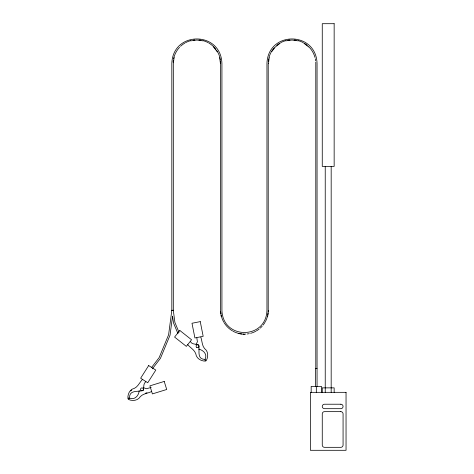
<?xml version="1.0" encoding="UTF-8"?>
<svg xmlns="http://www.w3.org/2000/svg" width="474" height="474" viewBox="0 0 474 474"><rect width="100%" height="100%" fill="white"/><g stroke="black" fill="none" stroke-linecap="round" stroke-linejoin="round"><path stroke-width="0.71" d="M128.436 398.527L128.46 397.935M174.118 57.508L173.312 63.617L173.312 310.346L171.825 310.346L171.825 63.522C172.767 30.763 220.985 30.763 221.927 63.522L221.927 310.263C222.673 339.888 266.216 339.888 266.957 310.263L266.957 63.522C267.899 30.763 316.117 30.763 317.059 63.522L317.059 386.387M172.53 316.241L170.042 335.165L160.443 358.332L152.397 368.813M268.444 63.617L269.25 57.508M267.626 316.561L268.444 310.363M139.214 390.748C138.775 395.399 135.007 400.169 129.929 398.225L128.347 399.41C132.442 401.306 137.981 400.743 140.393 396.531C143.237 393.562 147.817 393.402 151.348 391.654M196.088 344.432L197.403 341.79L196.823 337.832M145.826 381.683C142.864 383.916 144.22 387.406 143.349 390.333C138.574 392.271 129.301 389.373 129.568 397.727L127.956 398.865C127.423 394.386 129.675 389.296 134.432 388.313C138.13 386.523 139.706 382.222 142.461 379.407M271.602 51.82L275.347 46.944L280.229 43.199M151.621 367.415L159.157 357.592L168.602 334.78L171.837 310.227L173.294 310.423M130.611 390.973L131.76 390.078M145.222 393.349L147.011 392.709M151.194 387.459L146.353 388.739L143.586 387.708M190.779 40.847L196.876 40.041L202.979 40.847M285.911 40.847L292.008 40.041L298.105 40.847M171.837 310.423L173.294 310.227L174.9 322.421L179.012 332.345M317.059 368.547L315.571 368.547L315.571 386.387M238.232 333.53L244.442 334.348M198.659 349.095C203.233 350.013 207.588 354.256 205.129 359.108L206.143 360.803C208.453 356.928 208.471 351.358 204.525 348.526C201.877 345.386 202.191 340.812 200.816 337.127M303.793 43.199L308.669 46.944M190.323 341.582C192.237 344.758 195.857 343.769 198.671 344.942C200.105 349.889 196.26 358.812 204.596 359.416L205.562 361.135C201.047 361.2 196.224 358.433 195.738 353.604C194.346 349.735 190.228 347.72 187.716 344.687M213.537 46.944L217.282 51.82M177.993 333.732L173.466 322.806L172.601 316.247M219.64 57.508L220.446 63.617L220.446 310.363L221.257 316.561M334.152 392.33L334.152 387.868L322.261 387.868L322.261 392.33M331.178 166.398L331.178 392.33M325.235 166.398L325.235 392.33M321.467 392.33L321.467 386.387L311.169 386.387L311.169 392.33M316.318 386.387L316.318 392.33M315.791 368.547L315.791 63.605A23.783 23.783 0 0 0 315.749 62.23M268.225 63.605L268.225 310.346A23.783 23.783 0 0 1 268.183 311.726M173.134 62.23A23.783 23.783 0 0 1 173.348 60.157M173.591 58.788A23.783 23.783 0 0 1 179.581 47.282M180.553 46.31A23.783 23.783 0 0 1 184.984 43.01M185.589 42.672A23.783 23.783 0 0 1 190.72 40.634M193.428 40.071A23.783 23.783 0 0 1 194.808 39.911M198.944 39.911A23.783 23.783 0 0 1 201.012 40.183M203.032 40.634A23.783 23.783 0 0 1 208.169 42.672M208.767 43.01A23.783 23.783 0 0 1 215.954 49.403M216.754 50.54A23.783 23.783 0 0 1 219.663 56.791M219.847 57.449A23.783 23.783 0 0 1 220.41 60.157M220.57 61.537A23.783 23.783 0 0 1 220.659 63.605M268.065 313.107A23.783 23.783 0 0 1 267.733 315.163M267.413 316.502A23.783 23.783 0 0 1 265.375 321.639M265.037 322.237A23.783 23.783 0 0 1 263.1 325.099M262.205 326.165A23.783 23.783 0 0 1 260.262 328.109M259.195 329.003A23.783 23.783 0 0 1 256.333 330.947M255.735 331.279A23.783 23.783 0 0 1 250.598 333.323M249.259 333.637A23.783 23.783 0 0 1 247.203 333.969M245.816 334.093A23.783 23.783 0 0 1 243.067 334.093M241.687 333.969A23.783 23.783 0 0 1 239.625 333.637M238.286 333.323A23.783 23.783 0 0 1 233.149 331.279M232.55 330.947A23.783 23.783 0 0 1 224.196 322.83M223.847 322.237A23.783 23.783 0 0 1 221.66 317.165M221.471 316.502A23.783 23.783 0 0 1 221.151 315.163M220.914 313.8A23.783 23.783 0 0 1 220.7 311.726M268.314 61.537A23.783 23.783 0 0 1 268.717 58.788M269.036 57.449A23.783 23.783 0 0 1 271.075 52.312M271.412 51.713A23.783 23.783 0 0 1 274.245 47.791M276.715 45.391A23.783 23.783 0 0 1 279.53 43.359M280.715 42.672A23.783 23.783 0 0 1 285.852 40.634M287.872 40.183A23.783 23.783 0 0 1 289.94 39.911M294.076 39.911A23.783 23.783 0 0 1 296.143 40.183M298.164 40.634A23.783 23.783 0 0 1 303.301 42.672M304.492 43.359A23.783 23.783 0 0 1 307.3 45.391M308.823 46.79A23.783 23.783 0 0 1 314.979 57.449M315.299 58.788A23.783 23.783 0 0 1 315.631 60.844M148.676 365.561L140.642 378.211L147.752 382.731L155.792 370.081L148.676 365.561M179.824 330.467L174.592 337.067L186.329 346.376L191.567 339.769L179.824 330.467M164.223 381.434L149.908 385.86L152.397 393.912L166.712 389.486L164.223 381.434M200.259 321.621L191.994 323.256L194.903 337.95L203.168 336.315L200.259 321.621M334.152 23.7L322.261 23.7L322.261 166.398L334.152 166.398L334.152 23.7M346.044 392.33L310.369 392.33L310.369 450.3L346.044 450.3L346.044 392.33M340.842 404.221L324.494 404.221A2.228 2.228 0 0 0 322.261 406.449A2.228 2.228 0 0 0 324.494 408.683L340.842 408.683A2.228 2.228 0 0 0 343.069 406.449A2.228 2.228 0 0 0 340.842 404.221M340.842 411.651L324.494 411.651A2.228 2.228 0 0 0 322.261 413.885L322.261 445.098A2.228 2.228 0 0 0 324.494 447.326L340.842 447.326A2.228 2.228 0 0 0 343.069 445.098L343.069 413.885A2.228 2.228 0 0 0 340.842 411.651M196.823 347.46A1.44 1.44 0 0 0 198.979 346.216A1.44 1.44 0 0 0 196.823 344.971A1.44 1.44 0 0 0 196.823 347.46M141.062 390.458A1.44 1.44 0 0 0 143.385 389.563A1.44 1.44 0 0 0 141.453 387.999A1.44 1.44 0 0 0 141.062 390.458"/></g></svg>
